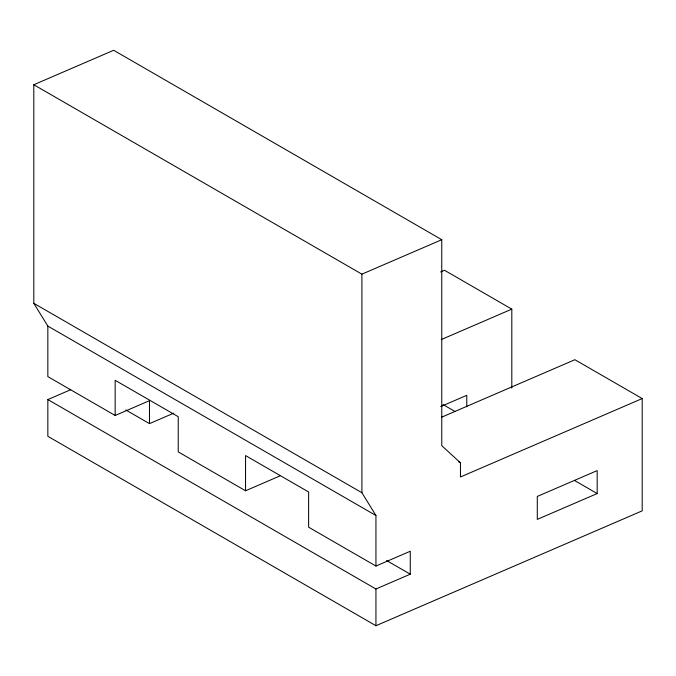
<?xml version="1.0" encoding="UTF-8"?>
<svg xmlns="http://www.w3.org/2000/svg" width="676" height="676" viewBox="0 0 676 676"><rect width="100%" height="100%" fill="white"/><g stroke="black" fill="none" stroke-linecap="round" stroke-linejoin="round"><path stroke-width="1.01" d="M47.844 399.567L375.94 588.999L410.264 574.194L410.264 551.236L375.94 566.049L375.94 515.518L47.844 326.094L33.8 303.296L33.8 84.737L113.661 50.277L441.766 239.71L441.766 445.678L460.457 462.823L460.457 476.977L642.2 398.57L642.2 510.853L375.94 625.722L47.844 436.29L47.844 399.567L70.727 389.697M33.8 84.737L361.905 274.16L441.766 239.71M440.625 271.938L444.495 270.273L511.808 309.135L511.808 388.142M47.844 326.094L47.844 376.616L115.157 415.478L149.481 400.674L149.481 423.624L173.724 413.171M441.234 339.58L511.808 309.135M115.157 415.478L115.157 380.284L178.236 416.703L178.236 451.898L245.549 490.768L279.872 475.955M440.735 406.563L466.778 395.325L466.778 406.8M441.479 417.261L574.887 359.708L642.2 398.57M597.178 493.556L537.293 519.388L537.293 496.438L597.178 470.606L597.178 493.556L574.431 480.433M443.135 404.62L454.956 411.447M458.641 461.767L460.457 462.823M33.8 303.296L361.905 492.719L375.94 515.518M125.829 409.969L149.481 423.624M386.613 560.539L410.264 574.194M375.94 566.049L308.628 527.187L308.628 491.993L245.549 455.573L245.549 490.768M375.94 588.999L375.94 625.722M361.905 274.16L361.905 492.719"/></g></svg>
